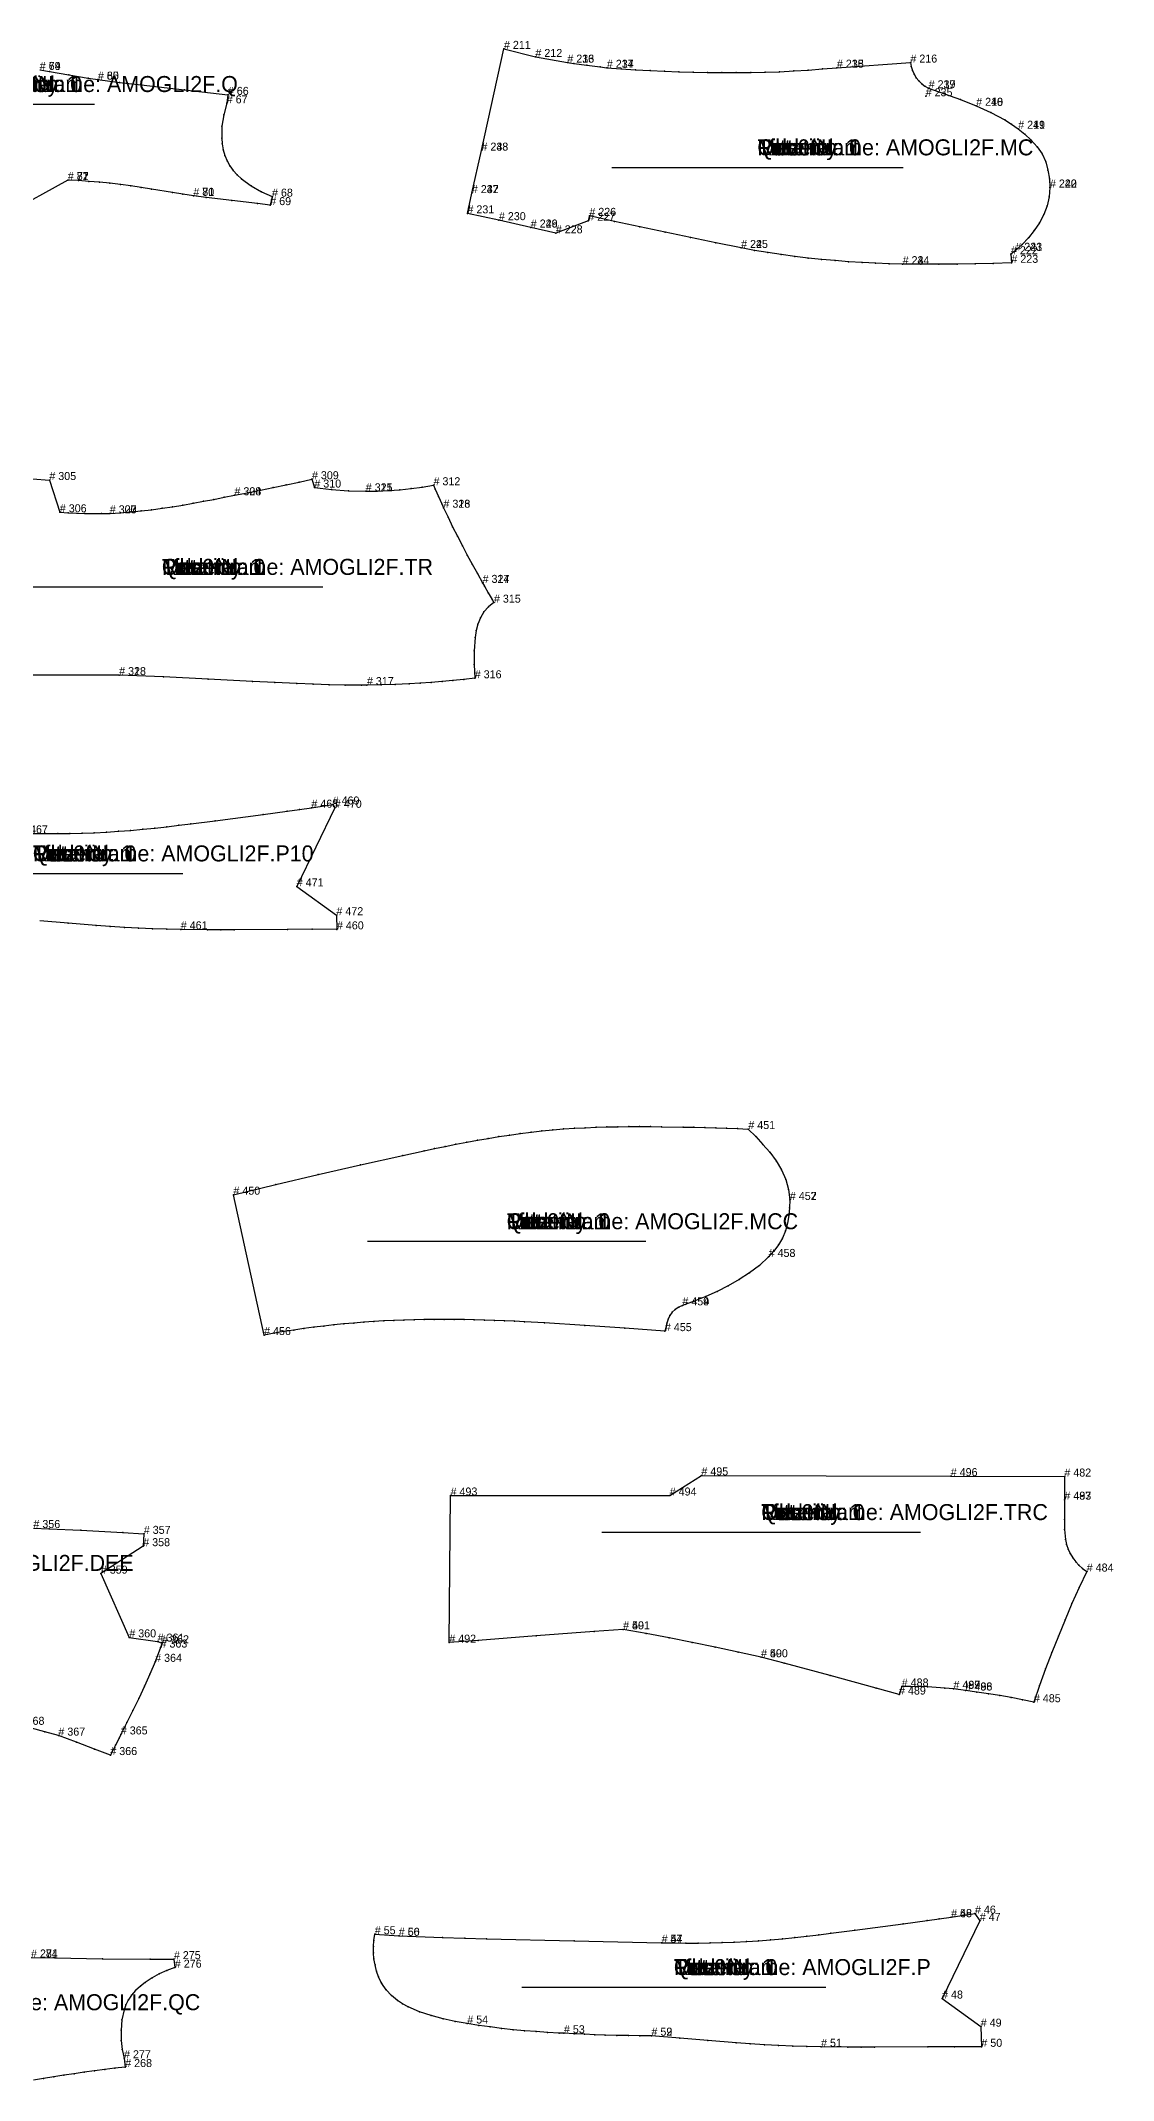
# Model space of a CAD drawing. Header units: metres. Extents: x 0 to 4011, y -3 to 2813.
# Drawn here: x 2671 to 4011, y 93 to 2642 of the extents above; entities that cross this region are included whole.
import ezdxf

# ---------------------------------------------------------------- set-up
doc = ezdxf.new("R2010")
doc.units = ezdxf.units.M

# ---------------------------------------------------------------- blocks, each defined once
blk = doc.blocks.new('2')
at = {"layer": '1'}
blk.add_lwpolyline([(3446.6, 265.1), (3461.7, 264.8), (3476.9, 264.7), (3492.1, 264.7), (3507.2, 264.9), (3522.3, 265.3), (3537.4, 265.9), (3552.6, 266.6), (3567.6, 267.6), (3582.7, 268.8), (3597.8, 270.2), (3612.9, 271.7), (3627.9, 273.3), (3643, 275.1), (3658, 276.9), (3688.1, 280.7), (3748.2, 288.6), (3778.3, 292.7), (3793.3, 294.8), (3808.3, 297), (3838.1, 301.5), (3844.1, 292.4), (3797, 195.4), (3845.3, 160.3), (3846.1, 135.1), (3812.7, 135.1), (3779.3, 135.1), (3712.5, 134.6), (3695.8, 134.6), (3679.1, 134.7), (3645.8, 135.1), (3628.1, 135.4), (3610.4, 135.9), (3592.7, 136.6), (3575, 137.5), (3557.4, 138.6), (3539.7, 139.9), (3504.5, 142.8), (3469.2, 145.8), (3433.9, 149), (3419.5, 149), (3405.1, 149.1), (3390.6, 149.4), (3376.2, 149.7), (3363.3, 150.2), (3350.4, 150.7), (3337.4, 151.3), (3324.5, 152), (3318.5, 152.3), (3304.1, 153.1), (3289.7, 154.1), (3275.3, 155.2), (3261, 156.5), (3246.6, 158.1), (3232.3, 159.9), (3218, 161.9), (3203.8, 164.2), (3188.6, 166.9), (3173.5, 170.2), (3158.6, 174), (3144, 178.8), (3129.7, 184.9), (3122.9, 188.6), (3116.5, 192.9), (3109.1, 199.1), (3102.6, 206.2), (3097.2, 214), (3096.3, 215.5), (3093, 222.5), (3090.4, 229.8), (3088.5, 237.4), (3087.2, 245), (3086.6, 252.6), (3086.5, 260.3), (3087, 267.9), (3088.2, 275.7), (3118.2, 273.8), (3173, 271.6), (3200.5, 270.7), (3227.9, 269.9), (3337.2, 267.5)], close=True, dxfattribs=at)
at = {"layer": '2'}
for p in [(3808.3, 297), (3838.1, 301.5), (3844.1, 292.4), (3088.2, 275.7), (3118.2, 273.8), (3446.6, 265.1), (3797, 195.4), (3203.8, 164.2), (3845.3, 160.3), (3324.5, 152), (3433.9, 149), (3645.8, 135.1), (3846.1, 135.1)]:
    blk.add_point(p, dxfattribs=at)
at = {"layer": '3'}
for p in [(3688.1, 280.7), (3748.2, 288.6), (3778.3, 292.7), (3793.3, 294.8), (3086.5, 260.3), (3087, 267.9), (3173, 271.6), (3200.5, 270.7), (3227.9, 269.9), (3337.2, 267.5), (3461.7, 264.8), (3476.9, 264.7), (3492.1, 264.7), (3507.2, 264.9), (3522.3, 265.3), (3537.4, 265.9), (3552.6, 266.6), (3567.6, 267.6), (3582.7, 268.8), (3597.8, 270.2), (3612.9, 271.7), (3627.9, 273.3), (3643, 275.1), (3658, 276.9), (3086.6, 252.6), (3087.2, 245), (3088.5, 237.4), (3090.4, 229.8), (3093, 222.5), (3096.3, 215.5), (3097.2, 214), (3102.6, 206.2), (3109.1, 199.1), (3116.5, 192.9), (3122.9, 188.6), (3129.7, 184.9), (3144, 178.8), (3158.6, 174), (3173.5, 170.2), (3188.6, 166.9), (3218, 161.9), (3232.3, 159.9), (3246.6, 158.1), (3261, 156.5), (3275.3, 155.2), (3289.7, 154.1), (3304.1, 153.1), (3318.5, 152.3), (3337.4, 151.3), (3350.4, 150.7), (3363.3, 150.2), (3376.2, 149.7), (3390.6, 149.4), (3405.1, 149.1), (3419.5, 149), (3469.2, 145.8), (3504.5, 142.8), (3539.7, 139.9), (3557.4, 138.6), (3575, 137.5), (3592.7, 136.6), (3610.4, 135.9), (3628.1, 135.4), (3679.1, 134.7), (3695.8, 134.6), (3712.5, 134.6), (3779.3, 135.1), (3812.7, 135.1)]:
    blk.add_point(p, dxfattribs=at)
at = {"layer": '4'}
for p in [(3808.3, 297, 7.5), (3118.2, 273.8, 7.5), (3446.6, 265.1, 7.5), (3433.9, 149, 7.5)]:
    blk.add_point(p, dxfattribs=at)
at = {"layer": '7'}
blk.add_line((3271.9, 209.7), (3651.7, 209.7), dxfattribs=at)
at = {"layer": '84'}
blk.add_lwpolyline([(3446.6, 265.1), (3461.7, 264.8), (3476.9, 264.7), (3492.1, 264.7), (3507.2, 264.9), (3522.3, 265.3), (3537.4, 265.9), (3552.6, 266.6), (3567.6, 267.6), (3582.7, 268.8), (3597.8, 270.2), (3612.9, 271.7), (3627.9, 273.3), (3643, 275.1), (3658, 276.9), (3688.1, 280.7), (3748.2, 288.6), (3778.3, 292.7), (3793.3, 294.8), (3808.3, 297), (3838.1, 301.5), (3844.1, 292.4), (3797, 195.4), (3845.3, 160.3), (3846.1, 135.1), (3812.7, 135.1), (3779.3, 135.1), (3712.5, 134.6), (3695.8, 134.6), (3679.1, 134.7), (3645.8, 135.1), (3628.1, 135.4), (3610.4, 135.9), (3592.7, 136.6), (3575, 137.5), (3557.4, 138.6), (3539.7, 139.9), (3504.5, 142.8), (3469.2, 145.8), (3433.9, 149), (3419.5, 149), (3405.1, 149.1), (3390.6, 149.4), (3376.2, 149.7), (3363.3, 150.2), (3350.4, 150.7), (3337.4, 151.3), (3324.5, 152), (3318.5, 152.3), (3304.1, 153.1), (3289.7, 154.1), (3275.3, 155.2), (3261, 156.5), (3246.6, 158.1), (3232.3, 159.9), (3218, 161.9), (3203.8, 164.2), (3188.6, 166.9), (3173.5, 170.2), (3158.6, 174), (3144, 178.8), (3129.7, 184.9), (3122.9, 188.6), (3116.5, 192.9), (3109.1, 199.1), (3102.6, 206.2), (3097.2, 214), (3096.3, 215.5), (3093, 222.5), (3090.4, 229.8), (3088.5, 237.4), (3087.2, 245), (3086.6, 252.6), (3086.5, 260.3), (3087, 267.9), (3088.2, 275.7), (3118.2, 273.8), (3173, 271.6), (3200.5, 270.7), (3227.9, 269.9), (3337.2, 267.5)], close=True, dxfattribs=at)
at = {"layer": '1'}
for s, height, p in [('# 58', 10, (3808.3, 297)), ('# 60', 10, (3118.2, 273.8)), ('# 57', 10, (3446.6, 265.1)), ('Tilt: 0', 20, (3461.8, 224.7)), ('Quantity: 1', 20, (3461.8, 224.7)), ('Piece Name: AMOGLI2F.P', 20, (3461.8, 224.7)), ('Rotation: 0', 20, (3461.8, 224.7)), ('Fold: N', 20, (3461.8, 224.7)), ('Material: 1', 20, (3461.8, 224.7)), ('# 59', 10, (3433.9, 149))]:
    blk.add_text(s, height=height, dxfattribs=at).set_placement(p)
at = {"layer": '2'}
for s, p in [('# 45', (3808.3, 297)), ('# 46', (3838.1, 301.5)), ('# 55', (3088.2, 275.7)), ('# 56', (3118.2, 273.8)), ('# 47', (3844.1, 292.4)), ('# 44', (3446.6, 265.1)), ('# 48', (3797, 195.4)), ('# 54', (3203.8, 164.2)), ('# 53', (3324.5, 152)), ('# 52', (3433.9, 149)), ('# 49', (3845.3, 160.3)), ('# 51', (3645.8, 135.1)), ('# 50', (3846.1, 135.1))]:
    blk.add_text(s, height=10, dxfattribs=at).set_placement(p)
blk = doc.blocks.new('3')
at = {"layer": '1'}
blk.add_lwpolyline([(2669.6, 2605.1), (2681.7, 2603.1), (2706, 2599.1), (2730.2, 2595), (2742.3, 2593), (2769.3, 2589.5), (2796.4, 2586.3), (2850.5, 2580.1), (2904.6, 2573.9), (2903.2, 2563.4), (2899.4, 2549.1), (2897.3, 2534.7), (2896.9, 2520), (2897.6, 2512.7), (2898.9, 2505.4), (2900.9, 2498.4), (2903.7, 2491.7), (2907.1, 2485.3), (2911.3, 2479.4), (2916.3, 2474), (2921.8, 2469), (2933.9, 2460.4), (2946.5, 2453), (2959.8, 2446.8), (2957.6, 2436.2), (2941.6, 2438.1), (2909.5, 2442), (2877.5, 2445.8), (2861.5, 2447.8), (2848.5, 2450), (2835.5, 2452.1), (2809.4, 2456.2), (2796.4, 2458.2), (2783.4, 2460.1), (2770.4, 2461.9), (2757.3, 2463.5), (2744.2, 2464.8), (2731.1, 2465.9), (2717.9, 2466.8), (2704.7, 2467.5), (2629.2, 2425.9)], dxfattribs=at)
at = {"layer": '13'}
blk.add_point((2704.7, 2467.5), dxfattribs=at)
at = {"layer": '2'}
for p in [(2742.3, 2593), (2904.6, 2573.9), (2903.2, 2563.4), (2704.7, 2467.5), (2861.5, 2447.8), (2959.8, 2446.8), (2957.6, 2436.2)]:
    blk.add_point(p, dxfattribs=at)
at = {"layer": '3'}
for p in [(2681.7, 2603.1), (2706, 2599.1), (2730.2, 2595), (2769.3, 2589.5), (2796.4, 2586.3), (2850.5, 2580.1), (2899.4, 2549.1), (2897.3, 2534.7), (2896.9, 2520), (2897.6, 2512.7), (2898.9, 2505.4), (2900.9, 2498.4), (2903.7, 2491.7), (2907.1, 2485.3), (2911.3, 2479.4), (2916.3, 2474), (2717.9, 2466.8), (2731.1, 2465.9), (2744.2, 2464.8), (2757.3, 2463.5), (2770.4, 2461.9), (2783.4, 2460.1), (2796.4, 2458.2), (2809.4, 2456.2), (2835.5, 2452.1), (2848.5, 2450), (2921.8, 2469), (2933.9, 2460.4), (2946.5, 2453), (2877.5, 2445.8), (2909.5, 2442), (2941.6, 2438.1)]:
    blk.add_point(p, dxfattribs=at)
at = {"layer": '4'}
for p in [(2742.3, 2593, 7.5), (2704.7, 2467.5, 5), (2861.5, 2447.8, 7.5)]:
    blk.add_point(p, dxfattribs=at)
at = {"layer": '7'}
blk.add_line((2448.3, 2562.5), (2737.9, 2562.5), dxfattribs=at)
at = {"layer": '84'}
blk.add_lwpolyline([(2669.6, 2605.1), (2681.7, 2603.1), (2706, 2599.1), (2730.2, 2595), (2742.3, 2593), (2769.3, 2589.5), (2796.4, 2586.3), (2850.5, 2580.1), (2904.6, 2573.9), (2903.2, 2563.4), (2899.4, 2549.1), (2897.3, 2534.7), (2896.9, 2520), (2897.6, 2512.7), (2898.9, 2505.4), (2900.9, 2498.4), (2903.7, 2491.7), (2907.1, 2485.3), (2911.3, 2479.4), (2916.3, 2474), (2921.8, 2469), (2933.9, 2460.4), (2946.5, 2453), (2959.8, 2446.8), (2957.6, 2436.2), (2941.6, 2438.1), (2909.5, 2442), (2877.5, 2445.8), (2861.5, 2447.8), (2848.5, 2450), (2835.5, 2452.1), (2809.4, 2456.2), (2796.4, 2458.2), (2783.4, 2460.1), (2770.4, 2461.9), (2757.3, 2463.5), (2744.2, 2464.8), (2731.1, 2465.9), (2717.9, 2466.8), (2704.7, 2467.5), (2629.2, 2425.9)], dxfattribs=at)
at = {"layer": '1'}
for s, height, p in [('# 79', 10, (2669.6, 2605.1)), ('# 80', 10, (2742.3, 2593)), ('Quantity: 1', 20, (2593.1, 2577.5)), ('Piece Name: AMOGLI2F.Q', 20, (2593.1, 2577.5)), ('Rotation: 0', 20, (2593.1, 2577.5)), ('Fold: N', 20, (2593.1, 2577.5)), ('Material: 1', 20, (2593.1, 2577.5)), ('# 82', 10, (2704.7, 2467.5)), ('# 81', 10, (2861.5, 2447.8))]:
    blk.add_text(s, height=height, dxfattribs=at).set_placement(p)
at = {"layer": '13'}
blk.add_text('# 77', height=10, dxfattribs=at).set_placement((2704.7, 2467.5))
at = {"layer": '2'}
for s, p in [('# 64', (2669.6, 2605.1)), ('# 65', (2742.3, 2593)), ('# 66', (2904.6, 2573.9)), ('# 67', (2903.2, 2563.4)), ('# 71', (2704.7, 2467.5)), ('# 70', (2861.5, 2447.8)), ('# 69', (2957.6, 2436.2)), ('# 68', (2959.8, 2446.8))]:
    blk.add_text(s, height=10, dxfattribs=at).set_placement(p)
blk = doc.blocks.new('11')
at = {"layer": '1'}
blk.add_lwpolyline([(3249.6, 2631.4), (3288.9, 2621.3), (3328.8, 2614.2), (3336.9, 2613.1), (3353.2, 2610.9), (3369.9, 2608.8), (3378.2, 2607.8), (3396.2, 2606.5), (3414.1, 2605.4), (3432.1, 2604.5), (3450, 2603.6), (3468, 2602.9), (3486, 2602.4), (3504, 2601.9), (3521.9, 2601.7), (3539.9, 2601.7), (3557.9, 2601.9), (3575.9, 2602.3), (3593.8, 2602.9), (3611.8, 2603.8), (3629.7, 2604.9), (3647.7, 2606.3), (3665.6, 2607.9), (3757.4, 2614.3), (3758.3, 2609.2), (3759.9, 2604.3), (3762, 2599.7), (3764.7, 2595.3), (3767.9, 2591.3), (3771.5, 2587.7), (3775.6, 2584.7), (3780.2, 2582.2), (3800, 2575.1), (3820, 2568.2), (3839.6, 2560.3), (3857.8, 2551.9), (3875.5, 2542.7), (3883.9, 2537.4), (3892.1, 2531.6), (3900.5, 2524.7), (3908.3, 2517.2), (3915.7, 2509.1), (3921.9, 2500.2), (3926.4, 2490.3), (3929.3, 2479.8), (3931.1, 2469.1), (3931.8, 2458.2), (3930.7, 2446.6), (3928.1, 2435.4), (3924, 2424.5), (3918.6, 2414.2), (3912.1, 2404.6), (3904.9, 2395.5), (3897.1, 2387), (3888.5, 2379.1), (3883, 2374.8), (3883.6, 2364.1), (3860.9, 2363.4), (3838.3, 2362.9), (3815.7, 2362.5), (3793, 2362.3), (3770.4, 2362.3), (3747.7, 2362.4), (3730.8, 2362.9), (3713.9, 2363.6), (3697, 2364.4), (3680.1, 2365.5), (3663.2, 2366.8), (3646.4, 2368.3), (3629.6, 2370), (3612.8, 2372), (3596, 2374.3), (3579.3, 2376.8), (3562.6, 2379.6), (3545.9, 2382.7), (3514.3, 2389.1), (3482.6, 2395.6), (3451, 2402.2), (3419.4, 2408.9), (3387.8, 2415.8), (3356.3, 2422.8), (3355, 2416.6), (3314.4, 2401), (3283.1, 2408.2), (3243.3, 2417.4), (3204, 2425.9), (3209.5, 2451.2), (3221.5, 2504.3)], close=True, dxfattribs=at)
at = {"layer": '13'}
for p in [(3776.5, 2572.2), (3747.7, 2362.4)]:
    blk.add_point(p, dxfattribs=at)
at = {"layer": '2'}
for p in [(3249.6, 2631.4), (3288.9, 2621.3), (3328.8, 2614.2), (3378.2, 2607.8), (3665.6, 2607.9), (3757.4, 2614.3), (3780.2, 2582.2), (3839.6, 2560.3), (3892.1, 2531.6), (3221.5, 2504.3), (3209.5, 2451.2), (3931.8, 2458.2), (3204, 2425.9), (3356.3, 2422.8), (3243.3, 2417.4), (3283.1, 2408.2), (3314.4, 2401), (3355, 2416.6), (3545.9, 2382.7), (3883, 2374.8), (3888.5, 2379.1), (3747.7, 2362.4), (3883.6, 2364.1)]:
    blk.add_point(p, dxfattribs=at)
at = {"layer": '3'}
for p in [(3336.9, 2613.1), (3353.2, 2610.9), (3369.9, 2608.8), (3396.2, 2606.5), (3414.1, 2605.4), (3432.1, 2604.5), (3450, 2603.6), (3468, 2602.9), (3486, 2602.4), (3504, 2601.9), (3521.9, 2601.7), (3539.9, 2601.7), (3557.9, 2601.9), (3575.9, 2602.3), (3593.8, 2602.9), (3611.8, 2603.8), (3629.7, 2604.9), (3647.7, 2606.3), (3758.3, 2609.2), (3759.9, 2604.3), (3762, 2599.7), (3764.7, 2595.3), (3767.9, 2591.3), (3771.5, 2587.7), (3775.6, 2584.7), (3800, 2575.1), (3820, 2568.2), (3857.8, 2551.9), (3875.5, 2542.7), (3883.9, 2537.4), (3900.5, 2524.7), (3908.3, 2517.2), (3915.7, 2509.1), (3921.9, 2500.2), (3926.4, 2490.3), (3929.3, 2479.8), (3930.7, 2446.6), (3931.1, 2469.1), (3924, 2424.5), (3928.1, 2435.4), (3387.8, 2415.8), (3419.4, 2408.9), (3451, 2402.2), (3482.6, 2395.6), (3904.9, 2395.5), (3912.1, 2404.6), (3918.6, 2414.2), (3514.3, 2389.1), (3562.6, 2379.6), (3579.3, 2376.8), (3596, 2374.3), (3612.8, 2372), (3629.6, 2370), (3897.1, 2387), (3646.4, 2368.3), (3663.2, 2366.8), (3680.1, 2365.5), (3697, 2364.4), (3713.9, 2363.6), (3730.8, 2362.9), (3770.4, 2362.3), (3793, 2362.3), (3815.7, 2362.5), (3838.3, 2362.9), (3860.9, 2363.4)]:
    blk.add_point(p, dxfattribs=at)
at = {"layer": '4'}
for p in [(3328.8, 2614.2, 7.5), (3378.2, 2607.8, 7.5), (3665.6, 2607.9, 7.5), (3780.2, 2582.2, 7.5), (3839.6, 2560.3, 7.5), (3892.1, 2531.6, 7.5), (3221.5, 2504.3, 4.8), (3209.5, 2451.2, 5.1), (3931.8, 2458.2, 7.5), (3283.1, 2408.2, 5.1), (3545.9, 2382.7, 7.5), (3888.5, 2379.1, 7.5), (3747.7, 2362.4, 7.5)]:
    blk.add_point(p, dxfattribs=at)
at = {"layer": '7'}
blk.add_line((3384.3, 2483.4), (3748.2, 2483.4), dxfattribs=at)
at = {"layer": '84'}
blk.add_lwpolyline([(3249.6, 2631.4), (3288.9, 2621.3), (3328.8, 2614.2), (3336.9, 2613.1), (3353.2, 2610.9), (3369.9, 2608.8), (3378.2, 2607.8), (3396.2, 2606.5), (3414.1, 2605.4), (3432.1, 2604.5), (3450, 2603.6), (3468, 2602.9), (3486, 2602.4), (3504, 2601.9), (3521.9, 2601.7), (3539.9, 2601.7), (3557.9, 2601.9), (3575.9, 2602.3), (3593.8, 2602.9), (3611.8, 2603.8), (3629.7, 2604.9), (3647.7, 2606.3), (3665.6, 2607.9), (3757.4, 2614.3), (3758.3, 2609.2), (3759.9, 2604.3), (3762, 2599.7), (3764.7, 2595.3), (3767.9, 2591.3), (3771.5, 2587.7), (3775.6, 2584.7), (3780.2, 2582.2), (3800, 2575.1), (3820, 2568.2), (3839.6, 2560.3), (3857.8, 2551.9), (3875.5, 2542.7), (3883.9, 2537.4), (3892.1, 2531.6), (3900.5, 2524.7), (3908.3, 2517.2), (3915.7, 2509.1), (3921.9, 2500.2), (3926.4, 2490.3), (3929.3, 2479.8), (3931.1, 2469.1), (3931.8, 2458.2), (3930.7, 2446.6), (3928.1, 2435.4), (3924, 2424.5), (3918.6, 2414.2), (3912.1, 2404.6), (3904.9, 2395.5), (3897.1, 2387), (3888.5, 2379.1), (3883, 2374.8), (3883.6, 2364.1), (3860.9, 2363.4), (3838.3, 2362.9), (3815.7, 2362.5), (3793, 2362.3), (3770.4, 2362.3), (3747.7, 2362.4), (3730.8, 2362.9), (3713.9, 2363.6), (3697, 2364.4), (3680.1, 2365.5), (3663.2, 2366.8), (3646.4, 2368.3), (3629.6, 2370), (3612.8, 2372), (3596, 2374.3), (3579.3, 2376.8), (3562.6, 2379.6), (3545.9, 2382.7), (3514.3, 2389.1), (3482.6, 2395.6), (3451, 2402.2), (3419.4, 2408.9), (3387.8, 2415.8), (3356.3, 2422.8), (3355, 2416.6), (3314.4, 2401), (3283.1, 2408.2), (3243.3, 2417.4), (3204, 2425.9), (3209.5, 2451.2), (3221.5, 2504.3)], close=True, dxfattribs=at)
at = {"layer": '1'}
for s, height, p in [('# 236', 10, (3328.8, 2614.2)), ('# 237', 10, (3378.2, 2607.8)), ('# 238', 10, (3665.6, 2607.9)), ('# 239', 10, (3780.2, 2582.2)), ('# 240', 10, (3839.6, 2560.3)), ('# 241', 10, (3892.1, 2531.6)), ('# 248', 10, (3221.5, 2504.3)), ('Tilt: 0', 20, (3566.2, 2498.4)), ('Quantity: 1', 20, (3566.2, 2498.4)), ('Piece Name: AMOGLI2F.MC', 20, (3566.2, 2498.4)), ('Rotation: 0', 20, (3566.2, 2498.4)), ('Fold: N', 20, (3566.2, 2498.4)), ('Material: 1', 20, (3566.2, 2498.4)), ('# 247', 10, (3209.5, 2451.2)), ('# 242', 10, (3931.8, 2458.2)), ('# 246', 10, (3283.1, 2408.2)), ('# 245', 10, (3545.9, 2382.7)), ('# 244', 10, (3747.7, 2362.4)), ('# 243', 10, (3888.5, 2379.1))]:
    blk.add_text(s, height=height, dxfattribs=at).set_placement(p)
at = {"layer": '13'}
for s, p in [('# 235', (3776.5, 2572.2)), ('# 234', (3747.7, 2362.4))]:
    blk.add_text(s, height=10, dxfattribs=at).set_placement(p)
at = {"layer": '2'}
for s, p in [('# 211', (3249.6, 2631.4)), ('# 212', (3288.9, 2621.3)), ('# 213', (3328.8, 2614.2)), ('# 214', (3378.2, 2607.8)), ('# 215', (3665.6, 2607.9)), ('# 216', (3757.4, 2614.3)), ('# 217', (3780.2, 2582.2)), ('# 218', (3839.6, 2560.3)), ('# 219', (3892.1, 2531.6)), ('# 233', (3221.5, 2504.3)), ('# 232', (3209.5, 2451.2)), ('# 220', (3931.8, 2458.2)), ('# 231', (3204, 2425.9)), ('# 230', (3243.3, 2417.4)), ('# 227', (3355, 2416.6)), ('# 226', (3356.3, 2422.8)), ('# 229', (3283.1, 2408.2)), ('# 228', (3314.4, 2401)), ('# 225', (3545.9, 2382.7)), ('# 224', (3747.7, 2362.4)), ('# 222', (3883, 2374.8)), ('# 223', (3883.6, 2364.1)), ('# 221', (3888.5, 2379.1))]:
    blk.add_text(s, height=10, dxfattribs=at).set_placement(p)
blk = doc.blocks.new('14')
at = {"layer": '1'}
blk.add_lwpolyline([(2658.7, 246.7), (2688.5, 246.1), (2748, 245.1), (2807.5, 244.7), (2837.2, 244.6), (2838.4, 234), (2828.4, 230.6), (2819, 226.3), (2810.1, 221.3), (2801.5, 215.6), (2795.3, 210.8), (2789.4, 205.5), (2784.2, 199.6), (2779.9, 193.2), (2777.1, 187.5), (2775, 181.4), (2772.3, 168.7), (2771.2, 155.7), (2771.5, 142.8), (2772.7, 131.8), (2774.9, 120.8), (2776.4, 109.8), (2763.6, 108.3), (2750.8, 106.7), (2738.1, 105), (2725.3, 103.3), (2712.5, 101.4), (2699.8, 99.5), (2687.1, 97.6), (2674.3, 95.5), (2661.6, 93.4)], dxfattribs=at)
at = {"layer": '2'}
for p in [(2837.2, 244.6), (2838.4, 234), (2774.9, 120.8), (2776.4, 109.8)]:
    blk.add_point(p, dxfattribs=at)
at = {"layer": '3'}
for p in [(2688.5, 246.1), (2748, 245.1), (2807.5, 244.7), (2828.4, 230.6), (2789.4, 205.5), (2795.3, 210.8), (2801.5, 215.6), (2810.1, 221.3), (2819, 226.3), (2775, 181.4), (2777.1, 187.5), (2779.9, 193.2), (2784.2, 199.6), (2771.2, 155.7), (2772.3, 168.7), (2771.5, 142.8), (2772.7, 131.8), (2725.3, 103.3), (2738.1, 105), (2750.8, 106.7), (2763.6, 108.3), (2674.3, 95.5), (2687.1, 97.6), (2699.8, 99.5), (2712.5, 101.4)]:
    blk.add_point(p, dxfattribs=at)
at = {"layer": '84'}
blk.add_lwpolyline([(2658.7, 246.7), (2688.5, 246.1), (2748, 245.1), (2807.5, 244.7), (2837.2, 244.6), (2838.4, 234), (2828.4, 230.6), (2819, 226.3), (2810.1, 221.3), (2801.5, 215.6), (2795.3, 210.8), (2789.4, 205.5), (2784.2, 199.6), (2779.9, 193.2), (2777.1, 187.5), (2775, 181.4), (2772.3, 168.7), (2771.2, 155.7), (2771.5, 142.8), (2772.7, 131.8), (2774.9, 120.8), (2776.4, 109.8), (2763.6, 108.3), (2750.8, 106.7), (2738.1, 105), (2725.3, 103.3), (2712.5, 101.4), (2699.8, 99.5), (2687.1, 97.6), (2674.3, 95.5), (2661.6, 93.4)], dxfattribs=at)
at = {"layer": '1'}
for s, height, p in [('# 281', 10, (2658.7, 246.7)), ('Piece Name: AMOGLI2F.QC', 20, (2526.8, 180.8))]:
    blk.add_text(s, height=height, dxfattribs=at).set_placement(p)
at = {"layer": '2'}
for s, p in [('# 274', (2658.7, 246.7)), ('# 275', (2837.2, 244.6)), ('# 276', (2838.4, 234)), ('# 277', (2774.9, 120.8)), ('# 268', (2776.4, 109.8))]:
    blk.add_text(s, height=10, dxfattribs=at).set_placement(p)
blk = doc.blocks.new('17')
at = {"layer": '1'}
blk.add_lwpolyline([(2468.9, 2109.1), (2681.6, 2092.7), (2694.7, 2052.4), (2705.1, 2051.8), (2725.9, 2051.1), (2746.7, 2050.9), (2757.1, 2051.1), (2770.3, 2051.9), (2783.4, 2052.9), (2796.4, 2054.1), (2809.4, 2055.6), (2822.5, 2057.4), (2835.4, 2059.3), (2848.4, 2061.5), (2861.3, 2063.8), (2874.2, 2066.1), (2887.1, 2068.5), (2900, 2071.1), (2912.9, 2073.7), (2929.1, 2076.8), (2945.3, 2080), (2961.4, 2083.3), (2977.5, 2086.6), (2993.7, 2090.1), (3009.7, 2093.7), (3012.7, 2083.3), (3034, 2080.9), (3055.5, 2079.2), (3076.9, 2078.6), (3091.1, 2078.9), (3105.3, 2079.5), (3119.4, 2080.6), (3133.5, 2082.1), (3147.6, 2083.9), (3161.6, 2086.2), (3163.6, 2081.5), (3167.7, 2072.1), (3171.9, 2062.8), (3174, 2058.1), (3179.7, 2046.2), (3185.5, 2034.3), (3191.5, 2022.5), (3197.6, 2010.7), (3203.7, 1999), (3210, 1987.4), (3216.4, 1975.8), (3222.9, 1964.2), (3225.2, 1960.1), (3230, 1951.9), (3234.7, 1943.6), (3237.1, 1939.5), (3230.3, 1934.2), (3224.6, 1927.9), (3220.3, 1920.6), (3217.1, 1912.7), (3214.9, 1904.5), (3213.5, 1896.1), (3212.3, 1879.1), (3212.5, 1862.1), (3213.1, 1845), (3199.4, 1843.5), (3185.8, 1842.1), (3172.2, 1840.8), (3158.5, 1839.7), (3144.9, 1838.8), (3131.2, 1838), (3113.6, 1837.3), (3096, 1836.8), (3078.4, 1836.5), (3071.4, 1836.5), (3051.3, 1836.6), (3031.2, 1837), (3011.1, 1837.6), (2991, 1838.4), (2963.2, 1839.7), (2935.4, 1841.1), (2879.9, 1844.1), (2824.3, 1846.7), (2768.8, 1849), (2502.9, 1849)], dxfattribs=at)
at = {"layer": '13'}
blk.add_point((2757.1, 2051.1), dxfattribs=at)
at = {"layer": '2'}
for p in [(2681.6, 2092.7), (3009.7, 2093.7), (2912.9, 2073.7), (3012.7, 2083.3), (3076.9, 2078.6), (3161.6, 2086.2), (2694.7, 2052.4), (2757.1, 2051.1), (3174, 2058.1), (3222.9, 1964.2), (3237.1, 1939.5), (2768.8, 1849), (3078.4, 1836.5), (3213.1, 1845)]:
    blk.add_point(p, dxfattribs=at)
at = {"layer": '3'}
for p in [(2993.7, 2090.1), (2874.2, 2066.1), (2887.1, 2068.5), (2900, 2071.1), (2929.1, 2076.8), (2945.3, 2080), (2961.4, 2083.3), (2977.5, 2086.6), (3034, 2080.9), (3055.5, 2079.2), (3091.1, 2078.9), (3105.3, 2079.5), (3119.4, 2080.6), (3133.5, 2082.1), (3147.6, 2083.9), (3163.6, 2081.5), (3167.7, 2072.1), (2705.1, 2051.8), (2725.9, 2051.1), (2746.7, 2050.9), (2770.3, 2051.9), (2783.4, 2052.9), (2796.4, 2054.1), (2809.4, 2055.6), (2822.5, 2057.4), (2835.4, 2059.3), (2848.4, 2061.5), (2861.3, 2063.8), (3171.9, 2062.8), (3179.7, 2046.2), (3185.5, 2034.3), (3191.5, 2022.5), (3197.6, 2010.7), (3203.7, 1999), (3210, 1987.4), (3216.4, 1975.8), (3225.2, 1960.1), (3230, 1951.9), (3234.7, 1943.6), (3217.1, 1912.7), (3220.3, 1920.6), (3224.6, 1927.9), (3230.3, 1934.2), (3213.5, 1896.1), (3214.9, 1904.5), (3212.3, 1879.1), (3212.5, 1862.1), (2824.3, 1846.7), (2879.9, 1844.1), (2935.4, 1841.1), (2963.2, 1839.7), (2991, 1838.4), (3011.1, 1837.6), (3031.2, 1837), (3051.3, 1836.6), (3071.4, 1836.5), (3096, 1836.8), (3113.6, 1837.3), (3131.2, 1838), (3144.9, 1838.8), (3158.5, 1839.7), (3172.2, 1840.8), (3185.8, 1842.1), (3199.4, 1843.5)]:
    blk.add_point(p, dxfattribs=at)
at = {"layer": '4'}
for p in [(2912.9, 2073.7, 7.5), (3076.9, 2078.6, 7.5), (2757.1, 2051.1, 7.5), (3174, 2058.1, 7.5), (3222.9, 1964.2, 7.5), (2768.8, 1849, 7.5)]:
    blk.add_point(p, dxfattribs=at)
at = {"layer": '7'}
blk.add_line((2621, 1959.2), (3023.1, 1959.2), dxfattribs=at)
at = {"layer": '84'}
blk.add_lwpolyline([(2468.9, 2109.1), (2681.6, 2092.7), (2694.7, 2052.4), (2705.1, 2051.8), (2725.9, 2051.1), (2746.7, 2050.9), (2757.1, 2051.1), (2770.3, 2051.9), (2783.4, 2052.9), (2796.4, 2054.1), (2809.4, 2055.6), (2822.5, 2057.4), (2835.4, 2059.3), (2848.4, 2061.5), (2861.3, 2063.8), (2874.2, 2066.1), (2887.1, 2068.5), (2900, 2071.1), (2912.9, 2073.7), (2929.1, 2076.8), (2945.3, 2080), (2961.4, 2083.3), (2977.5, 2086.6), (2993.7, 2090.1), (3009.7, 2093.7), (3012.7, 2083.3), (3034, 2080.9), (3055.5, 2079.2), (3076.9, 2078.6), (3091.1, 2078.9), (3105.3, 2079.5), (3119.4, 2080.6), (3133.5, 2082.1), (3147.6, 2083.9), (3161.6, 2086.2), (3163.6, 2081.5), (3167.7, 2072.1), (3171.9, 2062.8), (3174, 2058.1), (3179.7, 2046.2), (3185.5, 2034.3), (3191.5, 2022.5), (3197.6, 2010.7), (3203.7, 1999), (3210, 1987.4), (3216.4, 1975.8), (3222.9, 1964.2), (3225.2, 1960.1), (3230, 1951.9), (3234.7, 1943.6), (3237.1, 1939.5), (3230.3, 1934.2), (3224.6, 1927.9), (3220.3, 1920.6), (3217.1, 1912.7), (3214.9, 1904.5), (3213.5, 1896.1), (3212.3, 1879.1), (3212.5, 1862.1), (3213.1, 1845), (3199.4, 1843.5), (3185.8, 1842.1), (3172.2, 1840.8), (3158.5, 1839.7), (3144.9, 1838.8), (3131.2, 1838), (3113.6, 1837.3), (3096, 1836.8), (3078.4, 1836.5), (3071.4, 1836.5), (3051.3, 1836.6), (3031.2, 1837), (3011.1, 1837.6), (2991, 1838.4), (2963.2, 1839.7), (2935.4, 1841.1), (2879.9, 1844.1), (2824.3, 1846.7), (2768.8, 1849), (2502.9, 1849)], dxfattribs=at)
at = {"layer": '1'}
for s, height, p in [('# 324', 10, (2912.9, 2073.7)), ('# 325', 10, (3076.9, 2078.6)), ('# 326', 10, (3174, 2058.1)), ('# 323', 10, (2757.1, 2051.1)), ('Tilt: 0', 20, (2822.1, 1974.2)), ('Quantity: 1', 20, (2822.1, 1974.2)), ('Piece Name: AMOGLI2F.TR', 20, (2822.1, 1974.2)), ('Rotation: 0', 20, (2822.1, 1974.2)), ('Fold: N', 20, (2822.1, 1974.2)), ('Material: 1', 20, (2822.1, 1974.2)), ('# 327', 10, (3222.9, 1964.2)), ('# 328', 10, (2768.8, 1849))]:
    blk.add_text(s, height=height, dxfattribs=at).set_placement(p)
at = {"layer": '13'}
blk.add_text('# 320', height=10, dxfattribs=at).set_placement((2757.1, 2051.1))
at = {"layer": '2'}
for s, p in [('# 305', (2681.6, 2092.7)), ('# 309', (3009.7, 2093.7)), ('# 310', (3012.7, 2083.3)), ('# 312', (3161.6, 2086.2)), ('# 308', (2912.9, 2073.7)), ('# 311', (3076.9, 2078.6)), ('# 313', (3174, 2058.1)), ('# 306', (2694.7, 2052.4)), ('# 307', (2757.1, 2051.1)), ('# 314', (3222.9, 1964.2)), ('# 315', (3237.1, 1939.5)), ('# 318', (2768.8, 1849)), ('# 317', (3078.4, 1836.5)), ('# 316', (3213.1, 1845))]:
    blk.add_text(s, height=10, dxfattribs=at).set_placement(p)
blk = doc.blocks.new('19')
at = {"layer": '1'}
blk.add_lwpolyline([(2661.7, 783.3), (2681.5, 782.4), (2721, 780.5), (2773.4, 777.6), (2799.6, 776), (2798.9, 760.6), (2745.9, 726.3), (2781.5, 646.7), (2816.9, 641.4), (2822.6, 639.3), (2820.5, 633.9), (2813.8, 616.1), (2807.3, 600.7), (2800.4, 585.5), (2793.3, 570.4), (2785.9, 555.3), (2778.5, 540.3), (2770.9, 525.4), (2768.7, 520.9), (2764.2, 512), (2760, 503.7), (2757.8, 499.6), (2738.1, 506.9), (2715.7, 515.6), (2692.9, 523.9), (2676, 528.8), (2659.1, 533.3)], dxfattribs=at)
at = {"layer": '2'}
for p in [(2799.6, 776), (2798.9, 760.6), (2745.9, 726.3), (2781.5, 646.7), (2816.9, 641.4), (2822.6, 639.3), (2813.8, 616.1), (2820.5, 633.9), (2692.9, 523.9), (2770.9, 525.4), (2757.8, 499.6)]:
    blk.add_point(p, dxfattribs=at)
at = {"layer": '3'}
for p in [(2681.5, 782.4), (2721, 780.5), (2773.4, 777.6), (2807.3, 600.7), (2793.3, 570.4), (2800.4, 585.5), (2778.5, 540.3), (2785.9, 555.3), (2676, 528.8), (2715.7, 515.6), (2764.2, 512), (2768.7, 520.9), (2738.1, 506.9), (2760, 503.7)]:
    blk.add_point(p, dxfattribs=at)
at = {"layer": '84'}
blk.add_lwpolyline([(2661.7, 783.3), (2681.5, 782.4), (2721, 780.5), (2773.4, 777.6), (2799.6, 776), (2798.9, 760.6), (2745.9, 726.3), (2781.5, 646.7), (2816.9, 641.4), (2822.6, 639.3), (2820.5, 633.9), (2813.8, 616.1), (2807.3, 600.7), (2800.4, 585.5), (2793.3, 570.4), (2785.9, 555.3), (2778.5, 540.3), (2770.9, 525.4), (2768.7, 520.9), (2764.2, 512), (2760, 503.7), (2757.8, 499.6), (2738.1, 506.9), (2715.7, 515.6), (2692.9, 523.9), (2676, 528.8), (2659.1, 533.3)], dxfattribs=at)
at = {"layer": '1'}
blk.add_text('Piece Name: AMOGLI2F.DEE', height=20, dxfattribs=at).set_placement((2428.7, 729.7))
at = {"layer": '2'}
for s, p in [('# 356', (2661.7, 783.3)), ('# 358', (2798.9, 760.6)), ('# 357', (2799.6, 776)), ('# 359', (2745.9, 726.3)), ('# 360', (2781.5, 646.7)), ('# 361', (2816.9, 641.4)), ('# 363', (2820.5, 633.9)), ('# 362', (2822.6, 639.3)), ('# 364', (2813.8, 616.1)), ('# 368', (2642, 537.4)), ('# 365', (2770.9, 525.4)), ('# 367', (2692.9, 523.9)), ('# 366', (2757.8, 499.6))]:
    blk.add_text(s, height=10, dxfattribs=at).set_placement(p)
blk = doc.blocks.new('24')
at = {"layer": '1'}
blk.add_lwpolyline([(2911.6, 1199.8), (2964.5, 1212.5), (3017.3, 1224.9), (3070.2, 1237), (3123.1, 1248.8), (3149.7, 1254.6), (3163, 1257.4), (3176.3, 1260.1), (3189.6, 1262.8), (3203, 1265.4), (3216.4, 1267.8), (3229.8, 1270.1), (3243.2, 1272.3), (3256.6, 1274.3), (3270, 1276.2), (3283.5, 1277.9), (3297, 1279.4), (3310.5, 1280.7), (3324, 1281.9), (3337.6, 1282.8), (3351.2, 1283.5), (3364.7, 1284.1), (3378.3, 1284.5), (3391.9, 1284.7), (3405.5, 1284.9), (3419.1, 1284.9), (3432.7, 1284.8), (3446.3, 1284.7), (3473.5, 1284.3), (3487, 1284.1), (3500.6, 1283.8), (3514.2, 1283.4), (3527.8, 1282.9), (3541.3, 1282.4), (3554.9, 1281.8), (3564.1, 1272.3), (3573, 1262.6), (3581.6, 1252.7), (3589.5, 1242.2), (3596.4, 1230.9), (3601.7, 1218.8), (3605.2, 1206.3), (3606.8, 1193.2), (3606.5, 1183.4), (3605.4, 1173.7), (3603.8, 1164), (3601.2, 1154.6), (3597.4, 1145.6), (3592.6, 1137.2), (3586.8, 1129.3), (3580.3, 1122), (3568.7, 1111.5), (3556.4, 1102), (3543.3, 1093.6), (3529.7, 1086), (3515.8, 1079), (3501.7, 1072.5), (3487.2, 1066.7), (3472.5, 1061.5), (3467.9, 1059.2), (3463.7, 1056.3), (3459.9, 1052.9), (3456.8, 1048.8), (3454.6, 1044.2), (3453.1, 1039.3), (3450.7, 1029.3), (3400.6, 1032.9), (3350.5, 1036.3), (3300.3, 1039.5), (3275.3, 1041), (3262.7, 1041.6), (3250.2, 1042.2), (3237.6, 1042.7), (3225.1, 1043.1), (3212.5, 1043.5), (3200, 1043.7), (3187.4, 1043.9), (3174.8, 1044), (3162.3, 1043.9), (3149.7, 1043.8), (3137.2, 1043.5), (3124.6, 1043.2), (3112, 1042.7), (3099.5, 1042), (3087, 1041.3), (3074.4, 1040.4), (3061.9, 1039.4), (3049.4, 1038.3), (3036.9, 1037), (3024.4, 1035.6), (3012, 1034.1), (2999.5, 1032.4), (2987.1, 1030.6), (2974.7, 1028.7), (2962.3, 1026.6), (2949.9, 1024.4)], close=True, dxfattribs=at)
at = {"layer": '2'}
for p in [(3554.9, 1281.8), (2911.6, 1199.8), (3606.8, 1193.2), (3580.3, 1122), (3472.5, 1061.5), (2949.9, 1024.4), (3450.7, 1029.3)]:
    blk.add_point(p, dxfattribs=at)
at = {"layer": '3'}
for p in [(3256.6, 1274.3), (3270, 1276.2), (3283.5, 1277.9), (3297, 1279.4), (3310.5, 1280.7), (3324, 1281.9), (3337.6, 1282.8), (3351.2, 1283.5), (3364.7, 1284.1), (3378.3, 1284.5), (3391.9, 1284.7), (3405.5, 1284.9), (3419.1, 1284.9), (3432.7, 1284.8), (3446.3, 1284.7), (3473.5, 1284.3), (3487, 1284.1), (3500.6, 1283.8), (3514.2, 1283.4), (3527.8, 1282.9), (3541.3, 1282.4), (3123.1, 1248.8), (3149.7, 1254.6), (3163, 1257.4), (3176.3, 1260.1), (3189.6, 1262.8), (3203, 1265.4), (3216.4, 1267.8), (3229.8, 1270.1), (3243.2, 1272.3), (3564.1, 1272.3), (3573, 1262.6), (3581.6, 1252.7), (3017.3, 1224.9), (3070.2, 1237), (3589.5, 1242.2), (3596.4, 1230.9), (2964.5, 1212.5), (3601.7, 1218.8), (3605.2, 1206.3), (3605.4, 1173.7), (3606.5, 1183.4), (3601.2, 1154.6), (3603.8, 1164), (3586.8, 1129.3), (3592.6, 1137.2), (3597.4, 1145.6), (3556.4, 1102), (3568.7, 1111.5), (3501.7, 1072.5), (3515.8, 1079), (3529.7, 1086), (3543.3, 1093.6), (3456.8, 1048.8), (3459.9, 1052.9), (3463.7, 1056.3), (3467.9, 1059.2), (3487.2, 1066.7), (2962.3, 1026.6), (2974.7, 1028.7), (2987.1, 1030.6), (2999.5, 1032.4), (3012, 1034.1), (3024.4, 1035.6), (3036.9, 1037), (3049.4, 1038.3), (3061.9, 1039.4), (3074.4, 1040.4), (3087, 1041.3), (3099.5, 1042), (3112, 1042.7), (3124.6, 1043.2), (3137.2, 1043.5), (3149.7, 1043.8), (3162.3, 1043.9), (3174.8, 1044), (3187.4, 1043.9), (3200, 1043.7), (3212.5, 1043.5), (3225.1, 1043.1), (3237.6, 1042.7), (3250.2, 1042.2), (3262.7, 1041.6), (3275.3, 1041), (3300.3, 1039.5), (3350.5, 1036.3), (3400.6, 1032.9), (3453.1, 1039.3), (3454.6, 1044.2)]:
    blk.add_point(p, dxfattribs=at)
at = {"layer": '4'}
for p in [(3606.8, 1193.2, 7.5), (3580.3, 1122, 7.5), (3472.5, 1061.5, 7.5)]:
    blk.add_point(p, dxfattribs=at)
at = {"layer": '7'}
blk.add_line((3079.2, 1141.6), (3426.8, 1141.6), dxfattribs=at)
at = {"layer": '84'}
blk.add_lwpolyline([(2911.6, 1199.8), (2964.5, 1212.5), (3017.3, 1224.9), (3070.2, 1237), (3123.1, 1248.8), (3149.7, 1254.6), (3163, 1257.4), (3176.3, 1260.1), (3189.6, 1262.8), (3203, 1265.4), (3216.4, 1267.8), (3229.8, 1270.1), (3243.2, 1272.3), (3256.6, 1274.3), (3270, 1276.2), (3283.5, 1277.9), (3297, 1279.4), (3310.5, 1280.7), (3324, 1281.9), (3337.6, 1282.8), (3351.2, 1283.5), (3364.7, 1284.1), (3378.3, 1284.5), (3391.9, 1284.7), (3405.5, 1284.9), (3419.1, 1284.9), (3432.7, 1284.8), (3446.3, 1284.7), (3473.5, 1284.3), (3487, 1284.1), (3500.6, 1283.8), (3514.2, 1283.4), (3527.8, 1282.9), (3541.3, 1282.4), (3554.9, 1281.8), (3564.1, 1272.3), (3573, 1262.6), (3581.6, 1252.7), (3589.5, 1242.2), (3596.4, 1230.9), (3601.7, 1218.8), (3605.2, 1206.3), (3606.8, 1193.2), (3606.5, 1183.4), (3605.4, 1173.7), (3603.8, 1164), (3601.2, 1154.6), (3597.4, 1145.6), (3592.6, 1137.2), (3586.8, 1129.3), (3580.3, 1122), (3568.7, 1111.5), (3556.4, 1102), (3543.3, 1093.6), (3529.7, 1086), (3515.8, 1079), (3501.7, 1072.5), (3487.2, 1066.7), (3472.5, 1061.5), (3467.9, 1059.2), (3463.7, 1056.3), (3459.9, 1052.9), (3456.8, 1048.8), (3454.6, 1044.2), (3453.1, 1039.3), (3450.7, 1029.3), (3400.6, 1032.9), (3350.5, 1036.3), (3300.3, 1039.5), (3275.3, 1041), (3262.7, 1041.6), (3250.2, 1042.2), (3237.6, 1042.7), (3225.1, 1043.1), (3212.5, 1043.5), (3200, 1043.7), (3187.4, 1043.9), (3174.8, 1044), (3162.3, 1043.9), (3149.7, 1043.8), (3137.2, 1043.5), (3124.6, 1043.2), (3112, 1042.7), (3099.5, 1042), (3087, 1041.3), (3074.4, 1040.4), (3061.9, 1039.4), (3049.4, 1038.3), (3036.9, 1037), (3024.4, 1035.6), (3012, 1034.1), (2999.5, 1032.4), (2987.1, 1030.6), (2974.7, 1028.7), (2962.3, 1026.6), (2949.9, 1024.4)], close=True, dxfattribs=at)
at = {"layer": '1'}
for s, height, p in [('# 457', 10, (3606.8, 1193.2)), ('Tilt: 0', 20, (3253, 1156.6)), ('Quantity: 1', 20, (3253, 1156.6)), ('Piece Name: AMOGLI2F.MCC', 20, (3253, 1156.6)), ('Rotation: 0', 20, (3253, 1156.6)), ('Fold: N', 20, (3253, 1156.6)), ('Material: 1', 20, (3253, 1156.6)), ('# 458', 10, (3580.3, 1122)), ('# 459', 10, (3472.5, 1061.5))]:
    blk.add_text(s, height=height, dxfattribs=at).set_placement(p)
at = {"layer": '2'}
for s, p in [('# 451', (3554.9, 1281.8)), ('# 450', (2911.6, 1199.8)), ('# 452', (3606.8, 1193.2)), ('# 453', (3580.3, 1122)), ('# 454', (3472.5, 1061.5)), ('# 456', (2949.9, 1024.4)), ('# 455', (3450.7, 1029.3))]:
    blk.add_text(s, height=10, dxfattribs=at).set_placement(p)
blk = doc.blocks.new('25')
at = {"layer": '1'}
blk.add_lwpolyline([(2661.5, 1651), (2676.8, 1650.9), (2692, 1650.9), (2707.2, 1651.1), (2722.4, 1651.5), (2737.6, 1652.1), (2752.8, 1652.9), (2768, 1653.8), (2783.1, 1655), (2798.2, 1656.4), (2813.3, 1657.9), (2828.4, 1659.6), (2843.4, 1661.3), (2858.5, 1663.2), (2888.7, 1667), (2948.9, 1674.9), (2978.9, 1679), (2994, 1681.1), (3009, 1683.3), (3035.6, 1687.3), (3038.4, 1683.2), (2990.7, 1585), (3040.3, 1549), (3040.9, 1531.3), (3010.1, 1531.4), (2979.3, 1531.3), (2912.5, 1530.8), (2895.8, 1530.8), (2879.2, 1530.9), (2845.8, 1531.3), (2828.2, 1531.6), (2810.5, 1532.1), (2792.9, 1532.8), (2775.3, 1533.7), (2757.7, 1534.8), (2740.1, 1536.1), (2704.9, 1539), (2669.5, 1542)], dxfattribs=at)
at = {"layer": '2'}
for p in [(3009, 1683.3), (3035.6, 1687.3), (3038.4, 1683.2), (2990.7, 1585), (2845.8, 1531.3), (3040.3, 1549), (3040.9, 1531.3)]:
    blk.add_point(p, dxfattribs=at)
at = {"layer": '3'}
for p in [(2798.2, 1656.4), (2813.3, 1657.9), (2828.4, 1659.6), (2843.4, 1661.3), (2858.5, 1663.2), (2888.7, 1667), (2948.9, 1674.9), (2978.9, 1679), (2994, 1681.1), (2676.8, 1650.9), (2692, 1650.9), (2707.2, 1651.1), (2722.4, 1651.5), (2737.6, 1652.1), (2752.8, 1652.9), (2768, 1653.8), (2783.1, 1655), (2704.9, 1539), (2740.1, 1536.1), (2757.7, 1534.8), (2775.3, 1533.7), (2792.9, 1532.8), (2810.5, 1532.1), (2828.2, 1531.6), (2879.2, 1530.9), (2895.8, 1530.8), (2912.5, 1530.8), (2979.3, 1531.3), (3010.1, 1531.4)]:
    blk.add_point(p, dxfattribs=at)
at = {"layer": '7'}
blk.add_line((2473.7, 1601.2), (2848.2, 1601.2), dxfattribs=at)
at = {"layer": '84'}
blk.add_lwpolyline([(2661.5, 1651), (2676.8, 1650.9), (2692, 1650.9), (2707.2, 1651.1), (2722.4, 1651.5), (2737.6, 1652.1), (2752.8, 1652.9), (2768, 1653.8), (2783.1, 1655), (2798.2, 1656.4), (2813.3, 1657.9), (2828.4, 1659.6), (2843.4, 1661.3), (2858.5, 1663.2), (2888.7, 1667), (2948.9, 1674.9), (2978.9, 1679), (2994, 1681.1), (3009, 1683.3), (3035.6, 1687.3), (3038.4, 1683.2), (2990.7, 1585), (3040.3, 1549), (3040.9, 1531.3), (3010.1, 1531.4), (2979.3, 1531.3), (2912.5, 1530.8), (2895.8, 1530.8), (2879.2, 1530.9), (2845.8, 1531.3), (2828.2, 1531.6), (2810.5, 1532.1), (2792.9, 1532.8), (2775.3, 1533.7), (2757.7, 1534.8), (2740.1, 1536.1), (2704.9, 1539), (2669.5, 1542)], dxfattribs=at)
at = {"layer": '1'}
for s in ['Tilt: 0', 'Quantity: 1', 'Piece Name: AMOGLI2F.P10', 'Rotation: 0', 'Fold: N', 'Material: 1']:
    blk.add_text(s, height=20, dxfattribs=at).set_placement((2660.9, 1616.2))
at = {"layer": '2'}
for s, p in [('# 468', (3009, 1683.3)), ('# 469', (3035.6, 1687.3)), ('# 470', (3038.4, 1683.2)), ('# 467', (2646.3, 1651.3)), ('# 471', (2990.7, 1585)), ('# 472', (3040.3, 1549)), ('# 461', (2845.8, 1531.3)), ('# 460', (3040.9, 1531.3))]:
    blk.add_text(s, height=10, dxfattribs=at).set_placement(p)
blk = doc.blocks.new('27')
at = {"layer": '1'}
blk.add_lwpolyline([(3949.8, 847.6), (3949.8, 818.7), (3950, 793.8), (3950, 781.3), (3951.1, 769), (3952.6, 762.9), (3954.6, 757), (3957.2, 751.3), (3960.4, 746), (3964, 741.1), (3968, 736.7), (3972.6, 732.6), (3977.7, 728.9), (3968.2, 709), (3959.2, 688.9), (3950.7, 668.5), (3942.5, 648.1), (3934.2, 627.7), (3926.2, 607.2), (3918.7, 586.5), (3911.7, 565.6), (3897.5, 568.6), (3883.4, 571.4), (3869.2, 573.9), (3854.9, 576.3), (3840.6, 578.4), (3826.3, 580.3), (3811.2, 582.4), (3800.5, 583.4), (3778.9, 584.8), (3757.4, 585.4), (3746.6, 585.3), (3743.2, 575.2), (3714.6, 583.2), (3657.2, 599), (3599.7, 614.3), (3570.8, 621.8), (3542.2, 628.2), (3513.6, 634.4), (3484.9, 640.3), (3456.1, 646), (3427.3, 651.4), (3398.5, 656.7), (3362.3, 654), (3289.9, 648.5), (3217.5, 642.9), (3181.3, 640.1), (3182.9, 823.9), (3456.7, 823.9), (3496.3, 849.1), (3807.8, 848.1)], close=True, dxfattribs=at)
at = {"layer": '2'}
for p in [(3496.3, 849.1), (3807.8, 848.1), (3949.8, 847.6), (3182.9, 823.9), (3456.7, 823.9), (3949.8, 818.7), (3977.7, 728.9), (3181.3, 640.1), (3398.5, 656.7), (3570.8, 621.8), (3743.2, 575.2), (3746.6, 585.3), (3811.2, 582.4), (3826.3, 580.3), (3911.7, 565.6)]:
    blk.add_point(p, dxfattribs=at)
at = {"layer": '3'}
for p in [(3950, 793.8), (3950, 781.3), (3951.1, 769), (3952.6, 762.9), (3954.6, 757), (3957.2, 751.3), (3960.4, 746), (3964, 741.1), (3968, 736.7), (3972.6, 732.6), (3959.2, 688.9), (3968.2, 709), (3950.7, 668.5), (3217.5, 642.9), (3289.9, 648.5), (3362.3, 654), (3427.3, 651.4), (3456.1, 646), (3484.9, 640.3), (3942.5, 648.1), (3513.6, 634.4), (3542.2, 628.2), (3599.7, 614.3), (3934.2, 627.7), (3657.2, 599), (3918.7, 586.5), (3926.2, 607.2), (3714.6, 583.2), (3757.4, 585.4), (3778.9, 584.8), (3800.5, 583.4), (3840.6, 578.4), (3854.9, 576.3), (3869.2, 573.9), (3883.4, 571.4), (3897.5, 568.6)]:
    blk.add_point(p, dxfattribs=at)
at = {"layer": '4'}
for p in [(3949.8, 818.7, 7.5), (3398.5, 656.7, 7.5), (3570.8, 621.8, 7.5), (3811.2, 582.4, 7.5), (3826.3, 580.3, 7.5)]:
    blk.add_point(p, dxfattribs=at)
at = {"layer": '7'}
blk.add_line((3371.9, 778.2), (3770.1, 778.2), dxfattribs=at)
at = {"layer": '84'}
blk.add_lwpolyline([(3949.8, 847.6), (3949.8, 818.7), (3950, 793.8), (3950, 781.3), (3951.1, 769), (3952.6, 762.9), (3954.6, 757), (3957.2, 751.3), (3960.4, 746), (3964, 741.1), (3968, 736.7), (3972.6, 732.6), (3977.7, 728.9), (3968.2, 709), (3959.2, 688.9), (3950.7, 668.5), (3942.5, 648.1), (3934.2, 627.7), (3926.2, 607.2), (3918.7, 586.5), (3911.7, 565.6), (3897.5, 568.6), (3883.4, 571.4), (3869.2, 573.9), (3854.9, 576.3), (3840.6, 578.4), (3826.3, 580.3), (3811.2, 582.4), (3800.5, 583.4), (3778.9, 584.8), (3757.4, 585.4), (3746.6, 585.3), (3743.2, 575.2), (3714.6, 583.2), (3657.2, 599), (3599.7, 614.3), (3570.8, 621.8), (3542.2, 628.2), (3513.6, 634.4), (3484.9, 640.3), (3456.1, 646), (3427.3, 651.4), (3398.5, 656.7), (3362.3, 654), (3289.9, 648.5), (3217.5, 642.9), (3181.3, 640.1), (3182.9, 823.9), (3456.7, 823.9), (3496.3, 849.1), (3807.8, 848.1)], close=True, dxfattribs=at)
at = {"layer": '1'}
for s, height, p in [('# 497', 10, (3949.8, 818.7)), ('Tilt: 0', 20, (3571, 793.2)), ('Quantity: 1', 20, (3571, 793.2)), ('Piece Name: AMOGLI2F.TRC', 20, (3571, 793.2)), ('Rotation: 0', 20, (3571, 793.2)), ('Fold: N', 20, (3571, 793.2)), ('Material: 1', 20, (3571, 793.2)), ('# 501', 10, (3398.5, 656.7)), ('# 500', 10, (3570.8, 621.8)), ('# 499', 10, (3811.2, 582.4)), ('# 498', 10, (3826.3, 580.3))]:
    blk.add_text(s, height=height, dxfattribs=at).set_placement(p)
at = {"layer": '2'}
for s, p in [('# 495', (3496.3, 849.1)), ('# 496', (3807.8, 848.1)), ('# 482', (3949.8, 847.6)), ('# 493', (3182.9, 823.9)), ('# 494', (3456.7, 823.9)), ('# 483', (3949.8, 818.7)), ('# 484', (3977.7, 728.9)), ('# 491', (3398.5, 656.7)), ('# 492', (3181.3, 640.1)), ('# 490', (3570.8, 621.8)), ('# 488', (3746.6, 585.3)), ('# 487', (3811.2, 582.4)), ('# 486', (3826.3, 580.3)), ('# 489', (3743.2, 575.2)), ('# 485', (3911.7, 565.6))]:
    blk.add_text(s, height=10, dxfattribs=at).set_placement(p)

msp = doc.modelspace()

# ---------------------------------------------------------------- block references
at = {"layer": '1'}
for name in ['11', '3', '17', '25', '24', '27', '19', '14', '2']:
    msp.add_blockref(name, (0, 0), dxfattribs=at)

doc.saveas('drawing.dxf')
